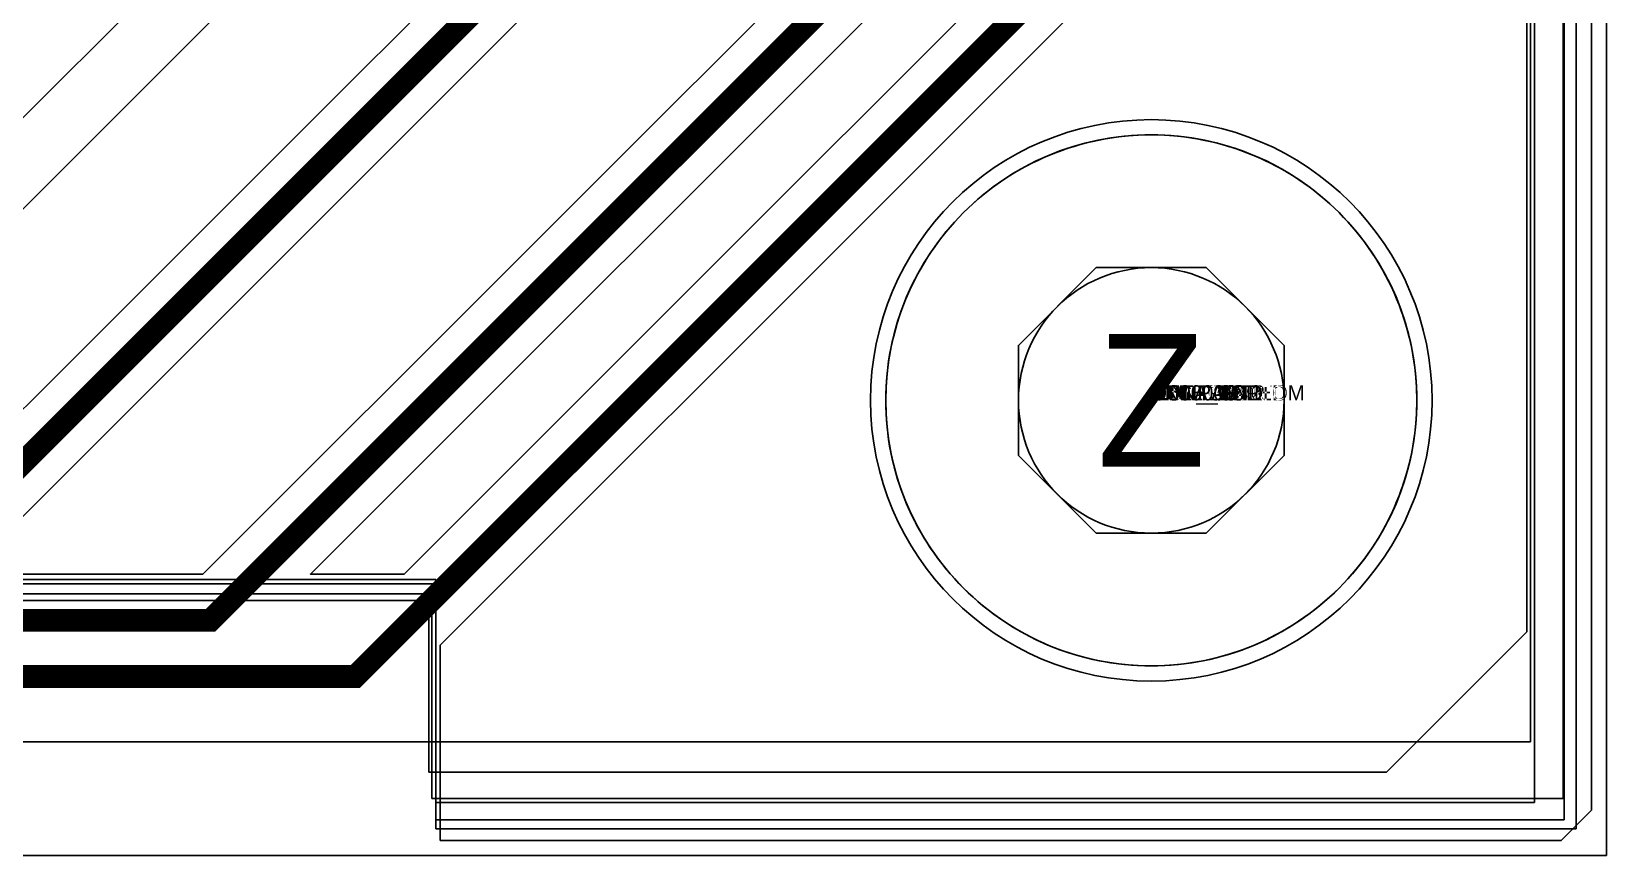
# Model space of a CAD drawing. Extents: x 0 to 323, y 0 to 320.
# Drawn here: x 170.75 to 191.51, y 154.81 to 165.67 of the extents above; entities that cross this region are included whole.
import ezdxf
from ezdxf.enums import TextEntityAlignment as Align

# ---------------------------------------------------------------- set-up
doc = ezdxf.new("R2010")
doc.units = 0
doc.header["$MEASUREMENT"] = 0
doc.layers.get('0').update_dxf_attribs({"linetype": 'CONTINUOUS'})
for name, color, linetype in [('BOARD_GEOMETRY_OUTLINE', 1, 'CONTINUOUS'), ('CDN_FIGURES', 7, 'CONTINUOUS'), ('ETCH_BOTTOM', 7, 'CONTINUOUS'), ('ETCH_GND', 3, 'CONTINUOUS'), ('ETCH_INT1', 4, 'CONTINUOUS'), ('ETCH_INT2', 5, 'CONTINUOUS'), ('ETCH_PWR', 6, 'CONTINUOUS'), ('ETCH_TOP', 2, 'CONTINUOUS'), ('MANUFACTURING_NCLEGEND-1-6', 8, 'CONTINUOUS'), ('PACKAGE_KEEPIN_ALL', 12, 'CONTINUOUS'), ('ROUTE_KEEPOUT_ALL', 19, 'CONTINUOUS')]:
    doc.layers.add(name, color=color, linetype=linetype)

# ---------------------------------------------------------------- blocks, each defined once
blk = doc.blocks.new('PAD_INFO')
for tag in ['SHAPE_TYPE', 'PAD_HEIGHT', 'PAD_LAYER', 'PAD_TYPE', 'PAD_WIDTH']:
    blk.add_attdef(tag, (0, 0), '', height=0.2)
at = {"flags": 2}
blk.add_attdef('CDN_TYPE', (0, 0), '', height=0.2, dxfattribs=at)
blk = doc.blocks.new('DRILL_INFO')
at = {"flags": 2}
blk.add_attdef('CDN_TYPE', (0, 0), '', height=0.2, dxfattribs=at)
for tag in ['FSHAPE', 'FCHAR', 'DRILL_HEIGHT', 'DIAMETER', 'PLATED', 'DRILL_WIDTH']:
    blk.add_attdef(tag, (0, 0), '', height=0.2)
blk = doc.blocks.new('HL3500UN')
at = {"layer": 'ETCH_BOTTOM'}
blk.add_circle((0, 0), 1.75, dxfattribs=at)
at = {"layer": 'ETCH_GND'}
blk.add_circle((0, 0), 1.75, dxfattribs=at)
at = {"layer": 'ETCH_INT1'}
blk.add_circle((0, 0), 1.75, dxfattribs=at)
at = {"layer": 'ETCH_INT2'}
blk.add_circle((0, 0), 1.75, dxfattribs=at)
at = {"layer": 'ETCH_PWR'}
blk.add_circle((0, 0), 1.75, dxfattribs=at)
at = {"layer": 'ETCH_TOP'}
blk.add_circle((0, 0), 1.75, dxfattribs=at)
ref = blk.add_blockref('PAD_INFO', (0, 0))
ref.add_attrib('PAD_LAYER', 'ETCH_TOP', (0, 0), dxfattribs={"height": 0.2})
ref.add_attrib('SHAPE_TYPE', 'NULL', (0, 0), dxfattribs={"height": 0.2})
ref.add_attrib('PAD_TYPE', 'ANTIPAD', (0, 0), dxfattribs={"height": 0.2})
ref.add_attrib('PAD_WIDTH', '0.000000', (0, 0), dxfattribs={"height": 0.2})
ref.add_attrib('PAD_HEIGHT', '0.000000', (0, 0), dxfattribs={"height": 0.2})
ref = blk.add_blockref('PAD_INFO', (0, 0))
ref.add_attrib('PAD_LAYER', 'ETCH_GND', (0, 0), dxfattribs={"height": 0.2})
ref.add_attrib('SHAPE_TYPE', 'NULL', (0, 0), dxfattribs={"height": 0.2})
ref.add_attrib('PAD_TYPE', 'ANTIPAD', (0, 0), dxfattribs={"height": 0.2})
ref.add_attrib('PAD_WIDTH', '0.000000', (0, 0), dxfattribs={"height": 0.2})
ref.add_attrib('PAD_HEIGHT', '0.000000', (0, 0), dxfattribs={"height": 0.2})
ref = blk.add_blockref('PAD_INFO', (0, 0))
ref.add_attrib('PAD_LAYER', 'ETCH_INT1', (0, 0), dxfattribs={"height": 0.2})
ref.add_attrib('SHAPE_TYPE', 'NULL', (0, 0), dxfattribs={"height": 0.2})
ref.add_attrib('PAD_TYPE', 'ANTIPAD', (0, 0), dxfattribs={"height": 0.2})
ref.add_attrib('PAD_WIDTH', '0.000000', (0, 0), dxfattribs={"height": 0.2})
ref.add_attrib('PAD_HEIGHT', '0.000000', (0, 0), dxfattribs={"height": 0.2})
ref = blk.add_blockref('PAD_INFO', (0, 0))
ref.add_attrib('PAD_LAYER', 'ETCH_INT2', (0, 0), dxfattribs={"height": 0.2})
ref.add_attrib('SHAPE_TYPE', 'NULL', (0, 0), dxfattribs={"height": 0.2})
ref.add_attrib('PAD_TYPE', 'ANTIPAD', (0, 0), dxfattribs={"height": 0.2})
ref.add_attrib('PAD_WIDTH', '0.000000', (0, 0), dxfattribs={"height": 0.2})
ref.add_attrib('PAD_HEIGHT', '0.000000', (0, 0), dxfattribs={"height": 0.2})
ref = blk.add_blockref('PAD_INFO', (0, 0))
ref.add_attrib('PAD_LAYER', 'ETCH_PWR', (0, 0), dxfattribs={"height": 0.2})
ref.add_attrib('SHAPE_TYPE', 'NULL', (0, 0), dxfattribs={"height": 0.2})
ref.add_attrib('PAD_TYPE', 'ANTIPAD', (0, 0), dxfattribs={"height": 0.2})
ref.add_attrib('PAD_WIDTH', '0.000000', (0, 0), dxfattribs={"height": 0.2})
ref.add_attrib('PAD_HEIGHT', '0.000000', (0, 0), dxfattribs={"height": 0.2})
ref = blk.add_blockref('PAD_INFO', (0, 0))
ref.add_attrib('PAD_LAYER', 'ETCH_BOTTOM', (0, 0), dxfattribs={"height": 0.2})
ref.add_attrib('SHAPE_TYPE', 'NULL', (0, 0), dxfattribs={"height": 0.2})
ref.add_attrib('PAD_TYPE', 'ANTIPAD', (0, 0), dxfattribs={"height": 0.2})
ref.add_attrib('PAD_WIDTH', '0.000000', (0, 0), dxfattribs={"height": 0.2})
ref.add_attrib('PAD_HEIGHT', '0.000000', (0, 0), dxfattribs={"height": 0.2})
ref = blk.add_blockref('PAD_INFO', (0, 0))
ref.add_attrib('PAD_LAYER', 'ETCH_TOP', (0, 0), dxfattribs={"height": 0.2})
ref.add_attrib('SHAPE_TYPE', 'NULL', (0, 0), dxfattribs={"height": 0.2})
ref.add_attrib('PAD_TYPE', 'THERMAL', (0, 0), dxfattribs={"height": 0.2})
ref.add_attrib('PAD_WIDTH', '0.000000', (0, 0), dxfattribs={"height": 0.2})
ref.add_attrib('PAD_HEIGHT', '0.000000', (0, 0), dxfattribs={"height": 0.2})
ref = blk.add_blockref('PAD_INFO', (0, 0))
ref.add_attrib('PAD_LAYER', 'ETCH_GND', (0, 0), dxfattribs={"height": 0.2})
ref.add_attrib('SHAPE_TYPE', 'NULL', (0, 0), dxfattribs={"height": 0.2})
ref.add_attrib('PAD_TYPE', 'THERMAL', (0, 0), dxfattribs={"height": 0.2})
ref.add_attrib('PAD_WIDTH', '0.000000', (0, 0), dxfattribs={"height": 0.2})
ref.add_attrib('PAD_HEIGHT', '0.000000', (0, 0), dxfattribs={"height": 0.2})
ref = blk.add_blockref('PAD_INFO', (0, 0))
ref.add_attrib('PAD_LAYER', 'ETCH_INT1', (0, 0), dxfattribs={"height": 0.2})
ref.add_attrib('SHAPE_TYPE', 'NULL', (0, 0), dxfattribs={"height": 0.2})
ref.add_attrib('PAD_TYPE', 'THERMAL', (0, 0), dxfattribs={"height": 0.2})
ref.add_attrib('PAD_WIDTH', '0.000000', (0, 0), dxfattribs={"height": 0.2})
ref.add_attrib('PAD_HEIGHT', '0.000000', (0, 0), dxfattribs={"height": 0.2})
ref = blk.add_blockref('PAD_INFO', (0, 0))
ref.add_attrib('PAD_LAYER', 'ETCH_INT2', (0, 0), dxfattribs={"height": 0.2})
ref.add_attrib('SHAPE_TYPE', 'NULL', (0, 0), dxfattribs={"height": 0.2})
ref.add_attrib('PAD_TYPE', 'THERMAL', (0, 0), dxfattribs={"height": 0.2})
ref.add_attrib('PAD_WIDTH', '0.000000', (0, 0), dxfattribs={"height": 0.2})
ref.add_attrib('PAD_HEIGHT', '0.000000', (0, 0), dxfattribs={"height": 0.2})
ref = blk.add_blockref('PAD_INFO', (0, 0))
ref.add_attrib('PAD_LAYER', 'ETCH_PWR', (0, 0), dxfattribs={"height": 0.2})
ref.add_attrib('SHAPE_TYPE', 'NULL', (0, 0), dxfattribs={"height": 0.2})
ref.add_attrib('PAD_TYPE', 'THERMAL', (0, 0), dxfattribs={"height": 0.2})
ref.add_attrib('PAD_WIDTH', '0.000000', (0, 0), dxfattribs={"height": 0.2})
ref.add_attrib('PAD_HEIGHT', '0.000000', (0, 0), dxfattribs={"height": 0.2})
ref = blk.add_blockref('PAD_INFO', (0, 0))
ref.add_attrib('PAD_LAYER', 'ETCH_BOTTOM', (0, 0), dxfattribs={"height": 0.2})
ref.add_attrib('SHAPE_TYPE', 'NULL', (0, 0), dxfattribs={"height": 0.2})
ref.add_attrib('PAD_TYPE', 'THERMAL', (0, 0), dxfattribs={"height": 0.2})
ref.add_attrib('PAD_WIDTH', '0.000000', (0, 0), dxfattribs={"height": 0.2})
ref.add_attrib('PAD_HEIGHT', '0.000000', (0, 0), dxfattribs={"height": 0.2})
ref = blk.add_blockref('DRILL_INFO', (0, 0))
ref.add_attrib('DIAMETER', '3.500000', (0, 0), dxfattribs={"height": 0.2})
ref.add_attrib('PLATED', 'NON_PLATED', (0, 0), dxfattribs={"height": 0.2})
ref.add_attrib('FSHAPE', 'OCTAGON', (0, 0), dxfattribs={"height": 0.2})
ref.add_attrib('FCHAR', 'Z', (0, 0), dxfattribs={"height": 0.2})
ref.add_attrib('DRILL_WIDTH', '3.500000', (0, 0), dxfattribs={"height": 0.2})
ref.add_attrib('DRILL_HEIGHT', '3.500000', (0, 0), dxfattribs={"height": 0.2})
ref = blk.add_blockref('PAD_INFO', (0, 0))
ref.add_attrib('PAD_LAYER', 'ETCH_TOP', (0, 0), dxfattribs={"height": 0.2})
ref.add_attrib('SHAPE_TYPE', 'CIRCLE', (0, 0), dxfattribs={"height": 0.2})
ref.add_attrib('PAD_TYPE', 'REGULAR', (0, 0), dxfattribs={"height": 0.2})
ref.add_attrib('PAD_WIDTH', '3.500000', (0, 0), dxfattribs={"height": 0.2})
ref.add_attrib('PAD_HEIGHT', '3.500000', (0, 0), dxfattribs={"height": 0.2})
ref = blk.add_blockref('PAD_INFO', (0, 0))
ref.add_attrib('PAD_LAYER', 'ETCH_GND', (0, 0), dxfattribs={"height": 0.2})
ref.add_attrib('SHAPE_TYPE', 'CIRCLE', (0, 0), dxfattribs={"height": 0.2})
ref.add_attrib('PAD_TYPE', 'REGULAR', (0, 0), dxfattribs={"height": 0.2})
ref.add_attrib('PAD_WIDTH', '3.500000', (0, 0), dxfattribs={"height": 0.2})
ref.add_attrib('PAD_HEIGHT', '3.500000', (0, 0), dxfattribs={"height": 0.2})
ref = blk.add_blockref('PAD_INFO', (0, 0))
ref.add_attrib('PAD_LAYER', 'ETCH_INT1', (0, 0), dxfattribs={"height": 0.2})
ref.add_attrib('SHAPE_TYPE', 'CIRCLE', (0, 0), dxfattribs={"height": 0.2})
ref.add_attrib('PAD_TYPE', 'REGULAR', (0, 0), dxfattribs={"height": 0.2})
ref.add_attrib('PAD_WIDTH', '3.500000', (0, 0), dxfattribs={"height": 0.2})
ref.add_attrib('PAD_HEIGHT', '3.500000', (0, 0), dxfattribs={"height": 0.2})
ref = blk.add_blockref('PAD_INFO', (0, 0))
ref.add_attrib('PAD_LAYER', 'ETCH_INT2', (0, 0), dxfattribs={"height": 0.2})
ref.add_attrib('SHAPE_TYPE', 'CIRCLE', (0, 0), dxfattribs={"height": 0.2})
ref.add_attrib('PAD_TYPE', 'REGULAR', (0, 0), dxfattribs={"height": 0.2})
ref.add_attrib('PAD_WIDTH', '3.500000', (0, 0), dxfattribs={"height": 0.2})
ref.add_attrib('PAD_HEIGHT', '3.500000', (0, 0), dxfattribs={"height": 0.2})
ref = blk.add_blockref('PAD_INFO', (0, 0))
ref.add_attrib('PAD_LAYER', 'ETCH_PWR', (0, 0), dxfattribs={"height": 0.2})
ref.add_attrib('SHAPE_TYPE', 'CIRCLE', (0, 0), dxfattribs={"height": 0.2})
ref.add_attrib('PAD_TYPE', 'REGULAR', (0, 0), dxfattribs={"height": 0.2})
ref.add_attrib('PAD_WIDTH', '3.500000', (0, 0), dxfattribs={"height": 0.2})
ref.add_attrib('PAD_HEIGHT', '3.500000', (0, 0), dxfattribs={"height": 0.2})
ref = blk.add_blockref('PAD_INFO', (0, 0))
ref.add_attrib('PAD_LAYER', 'ETCH_BOTTOM', (0, 0), dxfattribs={"height": 0.2})
ref.add_attrib('SHAPE_TYPE', 'CIRCLE', (0, 0), dxfattribs={"height": 0.2})
ref.add_attrib('PAD_TYPE', 'REGULAR', (0, 0), dxfattribs={"height": 0.2})
ref.add_attrib('PAD_WIDTH', '3.500000', (0, 0), dxfattribs={"height": 0.2})
ref.add_attrib('PAD_HEIGHT', '3.500000', (0, 0), dxfattribs={"height": 0.2})
for tag in ['CDN_TYPE', 'PIN']:
    blk.add_attdef(tag, (0, 0), '', height=0.2)
at = {"flags": 2}
for tag in ['PSTKNAME', 'BBV']:
    blk.add_attdef(tag, (0, 0), '', height=0.2, dxfattribs=at)
blk = doc.blocks.new('F_3500_7CIRC')
at = {"layer": 'ROUTE_KEEPOUT_ALL'}
blk.add_lwpolyline([(0, 3.5, -0.414214), (3.5, 0, -0.414214), (0, -3.5, -0.414214), (-3.5, 0, -0.414214), (0, 3.5)], format="xyb", close=True, dxfattribs=at)
at = {"layer": 'ETCH_TOP'}
ref = blk.add_blockref('HL3500UN', (0, 0), dxfattribs=at)
ref.add_attrib('CDN_TYPE', 'PIN', (0, 0), dxfattribs={"height": 0.2})
at = {"flags": 2}
for tag in ['SYMBOL_TYPE', 'CDN_TYPE', 'REFDES']:
    blk.add_attdef(tag, (0, 0), '', height=0.2, dxfattribs=at)
blk = doc.blocks.new('FIGURE_OCT')
at = {"layer": 'CDN_FIGURES'}
blk.add_lwpolyline([(-0.5, -0.2071), (-0.5, 0.2071), (-0.2071, 0.5), (0.2071, 0.5), (0.5, 0.2071), (0.5, -0.2071), (0.2071, -0.5), (-0.2071, -0.5)], close=True, dxfattribs=at)

msp = doc.modelspace()

# ---------------------------------------------------------------- linework, layer by layer
at = {"layer": 'BOARD_GEOMETRY_OUTLINE'}
msp.add_lwpolyline([(1.513, 154.805), (1.513, 272.805), (191.513, 272.805), (191.513, 154.805)], close=True, dxfattribs=at)
at = {"layer": 'ETCH_BOTTOM'}
msp.add_lwpolyline([(2.453, 155.555), (2.453, 271.875), (190.943, 271.875), (190.943, 155.555), (176.033, 155.555), (176.033, 158.165), (150.373, 158.165), (150.373, 155.555)], close=True, dxfattribs=at)
msp.add_lwpolyline([(185.513, 157.105, 1), (185.513, 164.506, 1)], format="xyb", close=True, dxfattribs=at)
at = {"layer": 'ETCH_GND'}
msp.add_lwpolyline([(150.123, 155.155), (2.013, 155.155), (2.013, 272.255), (191.113, 272.255), (191.113, 155.155), (176.083, 155.155), (176.083, 158.385), (150.123, 158.385)], close=True, dxfattribs=at)
msp.add_lwpolyline([(185.513, 157.305, 1), (185.513, 164.306, 1)], format="xyb", close=True, dxfattribs=at)
at = {"layer": 'ETCH_INT1'}
for points, format in [([(190.563, 272.305), (190.563, 155.505), (176.083, 155.505), (176.083, 158.385), (169.75, 158.385), (178.366, 167.002, 1), (177.659, 167.709), (168.335, 158.385), (159.74, 158.385), (148.613, 169.513)], "xyb"), ([(147.563, 175.805, 0.3, 0.3, 0), (147.563, 173.705, 0.3, 0.3, 0), (148.113, 173.155, 0.3, 0.3, 0), (148.113, 169.305, 0.3, 0.3, 0), (160.363, 157.055, 0.3, 0.3, 0), (167.713, 157.055, 0.3, 0.3, 0), (178.013, 167.355, 0.3, 0.3, 0)], "xyseb")]:
    msp.add_lwpolyline(points, format=format, dxfattribs=at)
msp.add_lwpolyline([(185.513, 157.305, 1), (185.513, 164.306, 1)], format="xyb", close=True, dxfattribs=at)
at = {"layer": 'ETCH_INT2'}
for points in [[(191.313, 226.805), (191.313, 155.405), (190.913, 155.005), (176.143, 155.005), (176.143, 157.578), (188.263, 169.698), (188.263, 187.263)], [(187.263, 170.113), (175.665, 158.515), (174.43, 158.515), (182.663, 166.748)], [(181.663, 167.163), (173.015, 158.515), (149.883, 158.515)]]:
    msp.add_lwpolyline(points, dxfattribs=at)
for points in [[(16.013, 200.685, 0.3, 0.3, 0), (16.083, 200.685, 0.3, 0.3, 0), (18.113, 198.655, 0.3, 0.3, 0), (18.113, 197.855, 0.3, 0.3, 0), (17.163, 196.905, 0.3, 0.3, 0), (12.513, 196.905, 0.3, 0.3, 0), (11.613, 196.005, 0.3, 0.3, 0), (11.613, 168.655, 0.3, 0.3, 0), (12.113, 168.155, 0.3, 0.3, 0), (12.113, 159.755, 0.3, 0.3, 0), (12.213, 159.655, 0.3, 0.3, 0), (12.213, 159.608, 0.3, 0.3, 0), (13.915, 157.905, 0.3, 0.3, 0), (173.113, 157.905, 0.3, 0.3, 0), (182.163, 166.955, 0.3, 0.3, 0), (182.163, 174.405, 0.3, 0.3, 0), (181.513, 175.055, 0.3, 0.3, 0), (181.513, 175.066, 0.3, 0.3, 0), (181.503, 175.076, 0.3, 0.3, 0), (181.503, 175.615, 0.3, 0.3, 0), (181.513, 175.625, 0.3, 0.3, 0), (181.513, 176.155, 0.3, 0.3, 0), (179.063, 178.605, 0.3, 0.3, 0), (179.013, 178.605, 0.3, 0.3, 0)], [(176.563, 195.655, 0.3, 0.3, 0), (178.263, 193.955, 0.3, 0.3, 0), (180.863, 193.955, 0.3, 0.3, 0), (187.763, 187.055, 0.3, 0.3, 0), (187.763, 169.905, 0.3, 0.3, 0), (175.023, 157.165, 0.3, 0.3, 0), (150.803, 157.165, 0.3, 0.3, 0), (150.183, 156.545, 0.3, 0.3, 0), (150.183, 156.305, 0.3, 0.3, 0), (14.669, 156.305, 0.3, 0.3, 0), (11.213, 159.761, 0.3, 0.3, 0), (11.213, 167.605, 0.3, 0.3, 0), (10.813, 168.005, 0.3, 0.3, 0), (10.813, 197.205, 0.3, 0.3, 0), (13.013, 199.405, 0.3, 0.3, 0), (14.723, 199.405, 0.3, 0.3, 0), (15.983, 198.145, 0.3, 0.3, 0), (16.013, 198.145, 0.3, 0.3, 0)]]:
    msp.add_lwpolyline(points, format="xyseb", dxfattribs=at)
msp.add_lwpolyline([(185.513, 157.305, 1), (185.513, 164.306, 1)], format="xyb", close=True, dxfattribs=at)
at = {"layer": 'ETCH_PWR'}
msp.add_lwpolyline([(25.813, 272.205), (188.763, 272.205), (190.463, 270.505), (190.463, 157.755), (188.613, 155.905), (175.993, 155.905), (175.993, 158.255), (155.663, 158.255), (150.013, 163.905), (150.013, 178.955), (150.913, 179.855), (150.913, 198.855), (149.013, 200.755), (148.213, 200.755, 2.998401), (147.612, 200.755), (129.32, 200.755, 2.379876), (128.605, 200.755), (92.04, 200.755, 1.362659)], format="xyb", dxfattribs=at)
msp.add_lwpolyline([(185.513, 157.305, 1), (185.513, 164.306, 1)], format="xyb", close=True, dxfattribs=at)
at = {"layer": 'ETCH_TOP'}
msp.add_lwpolyline([(1.963, 155.275), (1.963, 272.195), (190.953, 272.195), (190.953, 155.275), (176.083, 155.275), (176.083, 158.445), (150.243, 158.445), (150.243, 155.275)], close=True, dxfattribs=at)
for points in [[(164.053, 162.345), (168.453, 162.345), (174.313, 168.205), (174.313, 171.605), (175.513, 172.805)], [(175.163, 167.853), (168.805, 161.495)]]:
    msp.add_lwpolyline(points, dxfattribs=at)
msp.add_lwpolyline([(185.513, 157.305, 1), (185.513, 164.306, 1)], format="xyb", close=True, dxfattribs=at)
at = {"layer": 'PACKAGE_KEEPIN_ALL'}
msp.add_lwpolyline([(3.013, 271.805), (3.013, 156.305), (190.513, 156.305), (190.513, 271.805)], close=True, dxfattribs=at)

# ---------------------------------------------------------------- block references
msp.add_blockref('F_3500_7CIRC', (185.513, 160.805))
at = {"layer": 'MANUFACTURING_NCLEGEND-1-6', "xscale": 3.5, "yscale": 3.5}
msp.add_blockref('FIGURE_OCT', (185.513, 160.805), dxfattribs=at)

# ---------------------------------------------------------------- texts
at = {"layer": 'MANUFACTURING_NCLEGEND-1-6'}
msp.add_text('Z', height=1.75, dxfattribs=at).set_placement((185.513, 160.805), align=Align.MIDDLE_CENTER)

doc.saveas('drawing.dxf')
